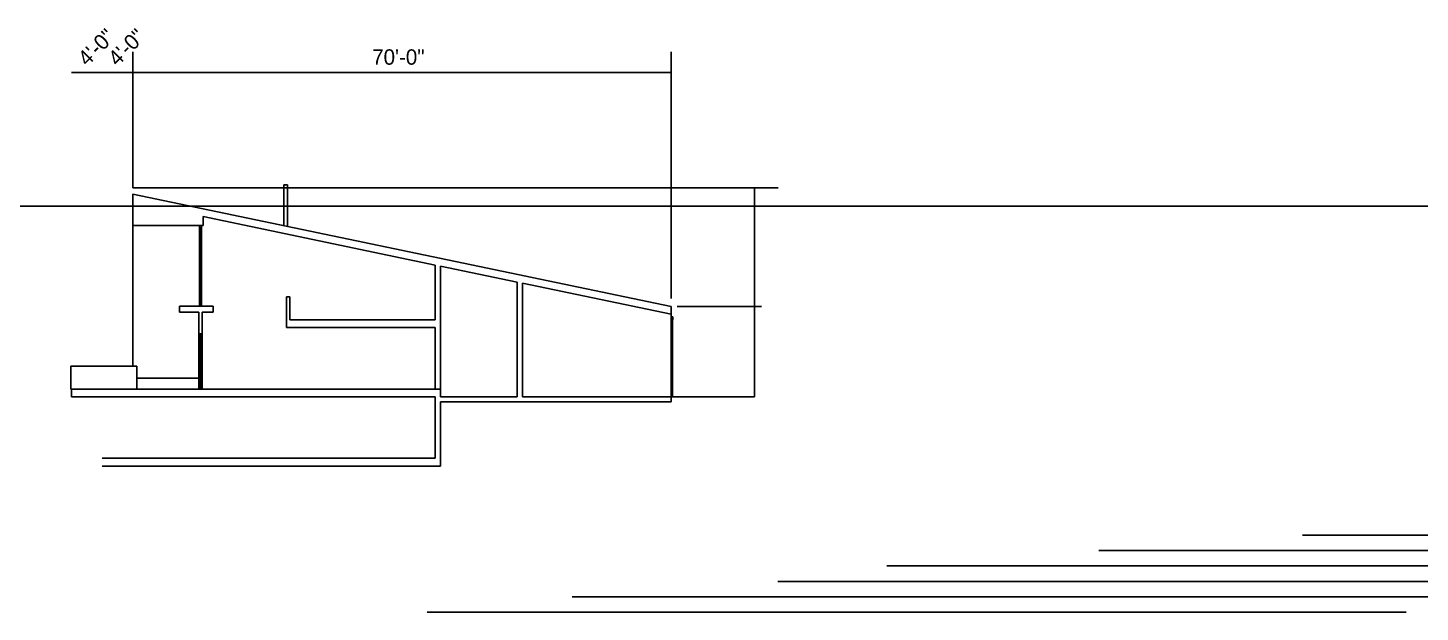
# Model space of a CAD drawing. Header units: inches. Extents: x -18171 to 1840, y -1744 to 7454.
# Drawn here: x -8544 to -6371, y 3445 to 4357 of the extents above; entities that cross this region are included whole.
import ezdxf

# ---------------------------------------------------------------- set-up
doc = ezdxf.new("R2010")
doc.units = ezdxf.units.IN
doc.header["$LTSCALE"] = 0.5
doc.header["$MEASUREMENT"] = 0
for name, color, linetype in [('A-Elev-South', 7, 'Continuous'), ('A-walls', 7, 'Continuous'), ('construction', 160, 'Continuous')]:
    doc.layers.add(name, color=color, linetype=linetype)

msp = doc.modelspace()

# ---------------------------------------------------------------- linework, layer by layer
at = {"layer": 'A-Elev-South', "color": 7}
for p, q in [((-8144.2, 4048.6), (-8144.2, 4112.1)), ((-8144.2, 4112.1), (-8138.2, 4112.1)), ((-8138.2, 4047.3), (-8138.2, 4112.1)), ((-8274.3, 4045.5), (-8274.3, 3925.5)), ((-8476.8, 3829.3, -5147.6), (-8403.8, 3829.3, -5147.6)), ((-8476.8, 3793.3, -5147.6), (-8476.8, 3829.3, -5147.6)), ((-8475.8, 3781.3), (-8475.8, 3793.3, -5147.6)), ((-8427.8, 3781.3, -3431.7), (-8475.8, 3781.3))]:
    msp.add_line(p, q, dxfattribs=at)
at = {"layer": 'A-Elev-South', "color": 253}
for p, q in [((-8379.8, 3829.3, -5147.6), (-8379.8, 4048.5, -5147.6)), ((-8275.8, 4045.5), (-8275.8, 3925.5)), ((-8272.8, 4045.5), (-8272.8, 3925.5)), ((-8276.8, 3879.3), (-8276.8, 3793.3)), ((-8271.8, 3879.3), (-8271.8, 3793.3)), ((-8476.8, 3829.3, -5147.6), (-8373.8, 3829.3, -5147.6)), ((-8373.8, 3829.3, -5147.6), (-8373.8, 3793.3, -5147.6)), ((-8373.8, 3810.3, -4847.7), (-8276.8, 3810.3, 0))]:
    msp.add_line(p, q, dxfattribs=at)
at = {"layer": 'A-Elev-South'}
for p, q in [((-8278.3, 4048.5), (-8379.8, 4048.5, -5147.6)), ((-8270.3, 4048.5), (-8278.3, 4048.5)), ((-8275.8, 4048.5), (-8275.8, 4045.5)), ((-8272.8, 4045.5), (-8275.8, 4045.5)), ((-8272.8, 4048.5), (-8272.8, 4045.5)), ((-8270.3, 4048.5), (-8270.3, 4062.5)), ((-8134.8, 3937.3), (-8139.8, 3937.3)), ((-8254.3, 3922.5), (-8306.8, 3922.5, -1862)), ((-8271.8, 3922.5), (-8276.8, 3922.5)), ((-8276.8, 3879.3), (-8276.8, 3913.3)), ((-8272.8, 3925.5), (-8275.8, 3925.5)), ((-8275.8, 3925.5), (-8275.8, 3922.5)), ((-8272.8, 3925.5), (-8272.8, 3922.5)), ((-8271.8, 3922.5), (-8254.3, 3922.5)), ((-8271.8, 3879.3), (-8271.8, 3913.3)), ((-8254.3, 3922.5), (-8254.3, 3913.3)), ((-7539.8, 3786.3), (-7539.8, 3922.2)), ((-7907.8, 3901.3), (-8134.8, 3901.3)), ((-7539.8, 3781.3), (-7539.8, 3894.3)), ((-7907.8, 3889.3), (-8139.8, 3889.3)), ((-7899.8, 3793.3), (-8475.8, 3793.3)), ((-7907.8, 3781.3), (-8427.8, 3781.3)), ((-7779.8, 3781.3), (-7899.8, 3781.3)), ((-7537.8, 3781.3, -5147.6), (-7771.8, 3781.3, -5147.6)), ((-7539.8, 3781.3), (-7539.8, 3773.3)), ((-7539.8, 3773.3), (-7899.8, 3773.3)), ((-7907.8, 3685.3, -5147.6), (-8427.8, 3685.3, -5147.6)), ((-7899.8, 3673.3, -5147.6), (-8427.8, 3673.3, -5147.6))]:
    msp.add_line(p, q, dxfattribs=at)
at = {"layer": 'A-Elev-South', "color": 252}
for p, q in [((-7539.8, 3906.3), (-7536.8, 3906.3)), ((-7539.8, 3901.3), (-7536.8, 3901.3)), ((-7537.8, 3901.3), (-7537.8, 3781.3, -5147.6)), ((-7536.8, 3906.3), (-7536.8, 3901.3)), ((-6872.3, 3541.3), (-5365.7, 3541.3))]:
    msp.add_line(p, q, dxfattribs=at)
at = {"layer": 'A-Elev-South', "color": 126}
for p, q in [((-6554.5, 3565.3), (-5199.7, 3565.3)), ((-7203.1, 3517.3), (-5531.8, 3517.3)), ((-7373, 3493.3), (-5697.8, 3493.3)), ((-7694.1, 3469.3), (-5976.9, 3469.3)), ((-7920.6, 3445.3), (-6392.5, 3445.3))]:
    msp.add_line(p, q, dxfattribs=at)
at = {"layer": 'A-walls'}
for p, q in [((-7539.8, 3922.2), (-8379.8, 4097.4)), ((-8379.8, 4097.4, -5147.6), (-8379.8, 3829.3, -5147.6)), ((-7907.8, 3986.9), (-8270.3, 4062.5)), ((-7907.8, 3986.9), (-7907.8, 3901.3)), ((-7899.8, 3985.3), (-7899.8, 3781.3)), ((-7779.8, 3960.2), (-7899.8, 3985.3)), ((-7779.8, 3781.3, -5147.6), (-7779.8, 3960.2, -5147.6)), ((-7539.8, 3910.2), (-7771.8, 3958.6)), ((-7771.8, 3781.3, -5147.6), (-7771.8, 3958.6, -5147.6)), ((-8139.8, 3937.3), (-8139.8, 3889.3)), ((-8134.8, 3901.3, 5147.6), (-8134.8, 3937.3, 5147.6)), ((-8271.8, 3922.5), (-8306.8, 3922.5, -1617)), ((-8306.8, 3913.3, -2748.7), (-8306.8, 3922.5, -2748.7)), ((-8306.8, 3913.3, -1499.3), (-8276.8, 3913.3)), ((-8271.8, 3913.3), (-8254.3, 3913.3)), ((-8276.8, 3879.3), (-8271.8, 3879.3)), ((-8274.3, 3795.3), (-8274.3, 3879.3)), ((-7907.8, 3889.3), (-7907.8, 3793.3)), ((-8276.8, 3795.3), (-8276.8, 3793.3)), ((-8271.8, 3795.3), (-8276.8, 3795.3)), ((-7907.8, 3781.3), (-7907.8, 3685.3)), ((-7899.8, 3773.3), (-7899.8, 3673.3))]:
    msp.add_line(p, q, dxfattribs=at)
at = {"layer": 'construction'}
for p, q in [((-8379.8, 4107.4, -4869.3), (-8379.8, 4319.8, -4869.3)), ((-7539.8, 3934.9), (-7539.8, 4319.8)), ((-7539.8, 4287.2, -5682.8), (-8475.8, 4287.2, -11108.6)), ((-8379.8, 4107.4, -38092), (-7372.4, 4107.4, -38092)), ((-7409.8, 4107.4, 16.2), (-7409.8, 3781.3, -5147.6)), ((-4789.7, 4078.6, 1302200.5), (-12035.8, 4078.6, 1302200.5)), ((-7530.3, 3922.2), (-7398.6, 3922.2)), ((-7537.8, 3781.3, -5147.6), (-7409.8, 3781.3, -5147.6))]:
    msp.add_line(p, q, dxfattribs=at)

# ---------------------------------------------------------------- texts
for p in [(-8451.2, 4295.8, -5147.6), (-8404, 4295.8, -5147.6)]:
    msp.add_text('4\'-0"', height=24, rotation=45, dxfattribs=at).set_placement(p)
msp.add_text('70\'-0"', height=24, dxfattribs=at).set_placement((-8006.3, 4299.5, -5147.6))

doc.saveas('drawing.dxf')
